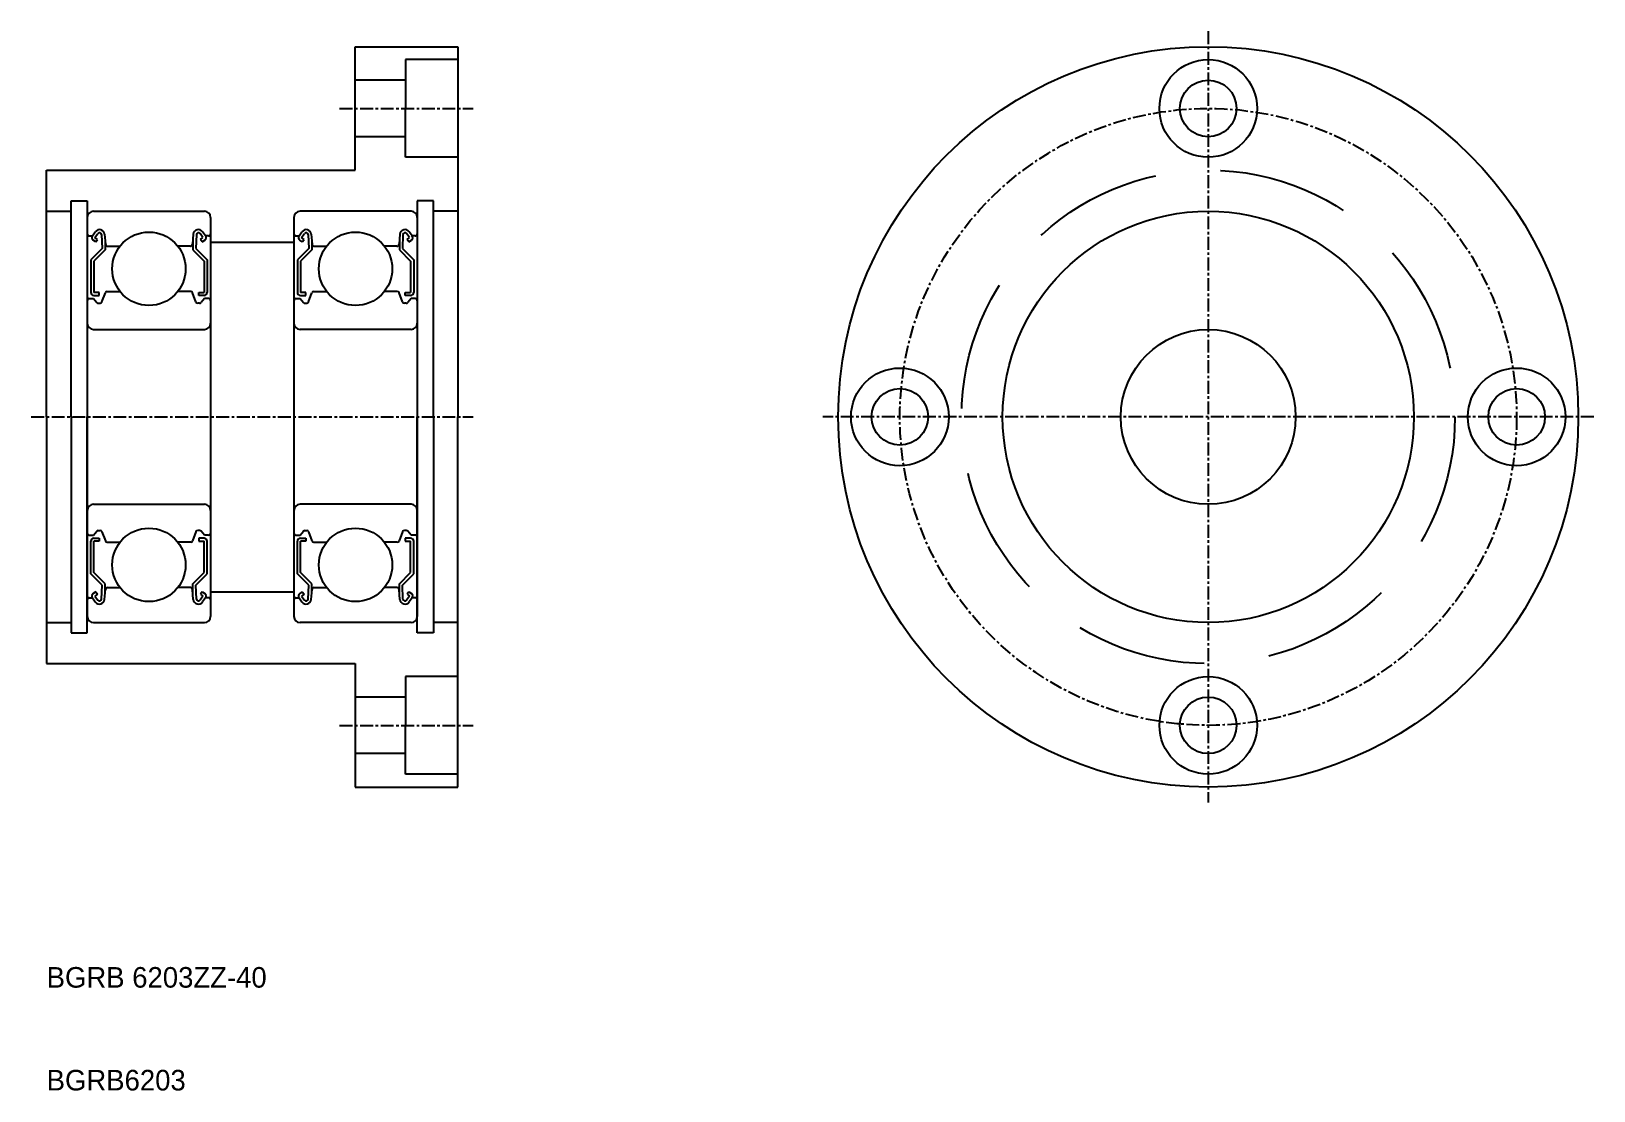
# Model space of a CAD drawing. Extents: x 86 to 238, y 43 to 146.
import ezdxf

# ---------------------------------------------------------------- set-up
doc = ezdxf.new("R2010")
doc.units = 0
doc.linetypes.add('CENTER', pattern=[2, 1.25, -0.25, 0.25, -0.25])
doc.linetypes.add('DASHED', pattern=[19.05, 12.7, -6.35])
doc.layers.get('0').update_dxf_attribs({"linetype": 'CONTINUOUS'})
doc.layers.add('CENTER', color=1, linetype='CENTER')

msp = doc.modelspace()

# ---------------------------------------------------------------- linework, layer by layer
for p, q in [((117.92, 144.38), (127.92, 144.38)), ((117.92, 132.38), (117.92, 144.38)), ((127.92, 144.38), (127.92, 108.38)), ((87.92, 108.38), (87.92, 132.38)), ((87.92, 132.38), (117.92, 132.38)), ((91.87, 127.78), (91.87, 88.98)), ((92.47, 128.38), (103.27, 128.38)), ((103.87, 127.78), (103.87, 88.98)), ((111.97, 127.78), (111.97, 88.98)), ((123.37, 128.38), (112.57, 128.38)), ((123.97, 127.78), (123.97, 88.98)), ((92.37, 125.98), (92.65, 126.38)), ((92.62, 125.81), (92.9, 126.21)), ((103.12, 125.81), (102.84, 126.21)), ((103.37, 125.98), (103.09, 126.38)), ((112.47, 125.98), (112.75, 126.38)), ((112.72, 125.81), (113, 126.21)), ((123.22, 125.81), (122.94, 126.21)), ((123.47, 125.98), (123.19, 126.38)), ((92.07, 125.98), (92.37, 125.98)), ((93.31, 124.76), (92.21, 123.66)), ((92.69, 125.39), (92.44, 125.56)), ((92.86, 125.64), (92.62, 125.81)), ((92.69, 125.39), (92.86, 125.64)), ((93.26, 126.1), (93.31, 124.76)), ((93.56, 126.14), (93.64, 125.16)), ((93.61, 125.5), (93.61, 124.63)), ((93.84, 124.98), (95.06, 124.98)), ((101.9, 124.98), (100.68, 124.98)), ((102.18, 126.14), (102.1, 125.16)), ((102.13, 125.5), (102.13, 124.63)), ((102.48, 126.1), (102.43, 124.76)), ((102.43, 124.76), (103.53, 123.66)), ((102.88, 125.64), (103.12, 125.81)), ((103.05, 125.39), (102.88, 125.64)), ((103.05, 125.39), (103.3, 125.56)), ((103.67, 125.98), (103.37, 125.98)), ((112.17, 125.98), (112.47, 125.98)), ((113.41, 124.76), (112.31, 123.66)), ((112.79, 125.39), (112.54, 125.56)), ((112.96, 125.64), (112.72, 125.81)), ((112.79, 125.39), (112.96, 125.64)), ((113.36, 126.1), (113.41, 124.76)), ((113.66, 126.14), (113.74, 125.16)), ((113.71, 125.5), (113.71, 124.63)), ((113.94, 124.98), (115.16, 124.98)), ((122, 124.98), (120.78, 124.98)), ((122.28, 126.14), (122.2, 125.16)), ((122.23, 125.5), (122.23, 124.63)), ((122.58, 126.1), (122.53, 124.76)), ((122.53, 124.76), (123.63, 123.66)), ((122.98, 125.64), (123.22, 125.81)), ((123.15, 125.39), (122.98, 125.64)), ((123.15, 125.39), (123.4, 125.56)), ((123.77, 125.98), (123.47, 125.98)), ((92.21, 123.66), (92.21, 120.48)), ((93.61, 124.63), (92.51, 123.53)), ((92.51, 123.53), (92.51, 120.48)), ((102.13, 124.63), (103.23, 123.53)), ((103.23, 123.53), (103.23, 120.48)), ((103.53, 123.66), (103.53, 120.48)), ((112.31, 123.66), (112.31, 120.48)), ((113.71, 124.63), (112.61, 123.53)), ((112.61, 123.53), (112.61, 120.48)), ((122.23, 124.63), (123.33, 123.53)), ((123.33, 123.53), (123.33, 120.48)), ((123.63, 123.66), (123.63, 120.48)), ((93.03, 120.48), (92.51, 120.48)), ((92.51, 120.18), (93.03, 120.18)), ((93.03, 120.18), (93.03, 120.48)), ((93.3, 119.56), (93.63, 120.45)), ((93.82, 120.58), (95.06, 120.58)), ((101.93, 120.58), (100.68, 120.58)), ((102.44, 119.56), (102.11, 120.45)), ((102.71, 120.48), (103.23, 120.48)), ((102.71, 120.18), (102.71, 120.48)), ((103.23, 120.18), (102.71, 120.18)), ((113.13, 120.48), (112.61, 120.48)), ((112.61, 120.18), (113.13, 120.18)), ((113.13, 120.18), (113.13, 120.48)), ((113.4, 119.56), (113.73, 120.45)), ((113.92, 120.58), (115.16, 120.58)), ((122.03, 120.58), (120.78, 120.58)), ((122.54, 119.56), (122.21, 120.45)), ((122.81, 120.18), (122.81, 120.48)), ((122.81, 120.48), (123.33, 120.48)), ((123.33, 120.18), (122.81, 120.18)), ((92.07, 119.88), (92.47, 119.88)), ((92.47, 119.88), (92.79, 119.5)), ((92.94, 119.43), (93.12, 119.43)), ((102.8, 119.43), (102.62, 119.43)), ((103.27, 119.88), (102.95, 119.5)), ((103.67, 119.88), (103.27, 119.88)), ((112.17, 119.88), (112.57, 119.88)), ((112.57, 119.88), (112.89, 119.5)), ((113.04, 119.43), (113.22, 119.43)), ((122.9, 119.43), (122.72, 119.43)), ((123.37, 119.88), (123.05, 119.5)), ((123.77, 119.88), (123.37, 119.88)), ((92.47, 116.88), (103.27, 116.88)), ((123.37, 116.88), (112.57, 116.88)), ((87.92, 108.38), (87.92, 84.38)), ((127.92, 72.38), (127.92, 108.38)), ((92.47, 99.88), (103.27, 99.88)), ((123.37, 99.88), (112.57, 99.88)), ((92.94, 97.33), (93.12, 97.33)), ((102.8, 97.33), (102.62, 97.33)), ((113.04, 97.33), (113.22, 97.33)), ((122.9, 97.33), (122.72, 97.33)), ((92.07, 96.88), (92.47, 96.88)), ((92.21, 93.11), (92.21, 96.28)), ((92.47, 96.88), (92.79, 97.26)), ((92.51, 96.58), (93.03, 96.58)), ((92.51, 93.23), (92.51, 96.28)), ((93.03, 96.28), (92.51, 96.28)), ((93.03, 96.58), (93.03, 96.28)), ((93.3, 97.2), (93.63, 96.31)), ((93.82, 96.18), (95.06, 96.18)), ((101.93, 96.18), (100.68, 96.18)), ((102.44, 97.2), (102.11, 96.31)), ((102.71, 96.58), (102.71, 96.28)), ((103.23, 96.58), (102.71, 96.58)), ((102.71, 96.28), (103.23, 96.28)), ((103.27, 96.88), (102.95, 97.26)), ((103.23, 93.23), (103.23, 96.28)), ((103.67, 96.88), (103.27, 96.88)), ((103.53, 93.11), (103.53, 96.28)), ((112.17, 96.88), (112.57, 96.88)), ((112.31, 93.11), (112.31, 96.28)), ((112.57, 96.88), (112.89, 97.26)), ((112.61, 96.58), (113.13, 96.58)), ((113.13, 96.28), (112.61, 96.28)), ((112.61, 93.23), (112.61, 96.28)), ((113.13, 96.58), (113.13, 96.28)), ((113.4, 97.2), (113.73, 96.31)), ((113.92, 96.18), (115.16, 96.18)), ((122.03, 96.18), (120.78, 96.18)), ((122.54, 97.2), (122.21, 96.31)), ((122.81, 96.58), (122.81, 96.28)), ((123.33, 96.58), (122.81, 96.58)), ((122.81, 96.28), (123.33, 96.28)), ((123.37, 96.88), (123.05, 97.26)), ((123.33, 93.23), (123.33, 96.28)), ((123.77, 96.88), (123.37, 96.88)), ((123.63, 93.11), (123.63, 96.28)), ((93.31, 92.01), (92.21, 93.11)), ((93.61, 92.13), (92.51, 93.23)), ((102.13, 92.13), (103.23, 93.23)), ((102.43, 92.01), (103.53, 93.11)), ((113.41, 92.01), (112.31, 93.11)), ((113.71, 92.13), (112.61, 93.23)), ((122.23, 92.13), (123.33, 93.23)), ((122.53, 92.01), (123.63, 93.11)), ((92.69, 91.37), (92.44, 91.2)), ((92.69, 91.37), (92.86, 91.13)), ((93.26, 90.66), (93.31, 92.01)), ((93.56, 90.63), (93.64, 91.6)), ((93.61, 91.26), (93.61, 92.13)), ((93.84, 91.78), (95.06, 91.78)), ((101.9, 91.78), (100.68, 91.78)), ((102.18, 90.63), (102.1, 91.6)), ((102.13, 91.26), (102.13, 92.13)), ((102.48, 90.66), (102.43, 92.01)), ((103.05, 91.37), (102.88, 91.13)), ((103.05, 91.37), (103.3, 91.2)), ((112.79, 91.37), (112.54, 91.2)), ((112.79, 91.37), (112.96, 91.13)), ((113.36, 90.66), (113.41, 92.01)), ((113.66, 90.63), (113.74, 91.6)), ((113.71, 91.26), (113.71, 92.13)), ((113.94, 91.78), (115.16, 91.78)), ((122, 91.78), (120.78, 91.78)), ((122.28, 90.63), (122.2, 91.6)), ((122.23, 91.26), (122.23, 92.13)), ((122.58, 90.66), (122.53, 92.01)), ((123.15, 91.37), (122.98, 91.13)), ((123.15, 91.37), (123.4, 91.2)), ((92.07, 90.78), (92.37, 90.78)), ((92.37, 90.78), (92.65, 90.39)), ((92.86, 91.13), (92.62, 90.95)), ((92.62, 90.95), (92.9, 90.55)), ((103.12, 90.95), (102.84, 90.55)), ((102.88, 91.13), (103.12, 90.95)), ((103.37, 90.78), (103.09, 90.39)), ((103.67, 90.78), (103.37, 90.78)), ((112.17, 90.78), (112.47, 90.78)), ((112.47, 90.78), (112.75, 90.39)), ((112.96, 91.13), (112.72, 90.95)), ((112.72, 90.95), (113, 90.55)), ((123.22, 90.95), (122.94, 90.55)), ((122.98, 91.13), (123.22, 90.95)), ((123.47, 90.78), (123.19, 90.39)), ((123.77, 90.78), (123.47, 90.78)), ((92.47, 88.38), (103.27, 88.38)), ((95.37, 88.38), (95.37, 88.38)), ((97.87, 88.38), (97.87, 88.38)), ((123.37, 88.38), (112.57, 88.38)), ((117.97, 88.38), (117.97, 88.38)), ((120.47, 88.38), (120.47, 88.38)), ((87.92, 84.38), (117.92, 84.38)), ((117.92, 84.38), (117.92, 72.38)), ((117.92, 72.38), (127.92, 72.38))]:
    msp.add_line(p, q)
at = {"color": 3, "linetype": 'DASHED'}
for p, q in [((127.92, 143.13), (122.82, 143.13)), ((122.82, 143.13), (122.82, 138.38)), ((122.82, 141.13), (117.92, 141.13)), ((122.82, 133.63), (122.82, 138.38)), ((122.82, 135.63), (117.92, 135.63)), ((127.92, 133.63), (122.82, 133.63)), ((127.92, 83.13), (122.82, 83.13)), ((122.82, 83.13), (122.82, 78.38)), ((122.82, 81.13), (117.92, 81.13)), ((122.82, 73.63), (122.82, 78.38)), ((122.82, 75.63), (117.92, 75.63)), ((127.92, 73.63), (122.82, 73.63))]:
    msp.add_line(p, q, dxfattribs=at)
at = {"color": 7, "linetype": 'CONTINUOUS'}
for p, q in [((90.29, 108.38), (90.29, 129.38)), ((90.29, 129.38), (91.87, 129.38)), ((91.87, 129.38), (91.87, 108.38)), ((123.97, 129.38), (123.97, 108.38)), ((125.55, 129.38), (123.97, 129.38)), ((125.55, 108.38), (125.55, 129.38)), ((87.92, 128.38), (90.29, 128.38)), ((127.92, 128.38), (125.55, 128.38)), ((103.87, 125.38), (111.97, 125.38)), ((90.29, 108.38), (90.29, 87.38)), ((91.87, 87.38), (91.87, 108.38)), ((123.97, 87.38), (123.97, 108.38)), ((125.55, 108.38), (125.55, 87.38)), ((103.87, 91.38), (111.97, 91.38)), ((87.92, 88.38), (90.29, 88.38)), ((127.92, 88.38), (125.55, 88.38)), ((90.29, 87.38), (91.87, 87.38)), ((125.55, 87.38), (123.97, 87.38))]:
    msp.add_line(p, q, dxfattribs=at)
for centre, radius in [((200.92, 108.38), 36), ((200.92, 138.38), 4.75), ((200.92, 138.38), 2.75), ((200.92, 108.38), 20), ((97.87, 122.78), 3.57), ((117.97, 122.78), 3.57), ((200.92, 108.38), 8.5), ((170.92, 108.38), 4.75), ((230.92, 108.38), 4.75), ((170.92, 108.38), 2.75), ((230.92, 108.38), 2.75), ((97.87, 93.98), 3.57), ((117.97, 93.98), 3.57), ((200.92, 78.38), 4.75), ((200.92, 78.38), 2.75)]:
    msp.add_circle(centre, radius)
at = {"color": 3, "linetype": 'DASHED'}
msp.add_circle((200.92, 108.38), 24, dxfattribs=at)
for centre, radius, start, end in [((92.47, 127.78), 0.6, 90, 180), ((103.27, 127.78), 0.6, 0, 90), ((112.57, 127.78), 0.6, 90, 180), ((123.37, 127.78), 0.6, 0, 90), ((92.07, 126.18), 0.2, 180, 270), ((93.06, 126.09), 0.5, 5.0652, 144.9367), ((93.06, 126.1), 0.2, 2.1311, 144.9356), ((102.68, 126.09), 0.5, 35.0633, 174.9348), ((102.68, 126.1), 0.2, 35.0644, 177.8689), ((103.67, 126.18), 0.2, 270, 0), ((112.17, 126.18), 0.2, 180, 270), ((113.16, 126.09), 0.5, 5.0652, 144.9367), ((113.16, 126.1), 0.2, 2.1311, 144.9356), ((122.78, 126.09), 0.5, 35.0633, 174.9348), ((122.78, 126.1), 0.2, 35.0644, 177.8689), ((123.77, 126.18), 0.2, 270, 0), ((92.62, 125.81), 0.3, 144.9367, 235.0393), ((93.84, 125.18), 0.2, 185.0652, 270), ((101.9, 125.18), 0.2, 270, 354.9348), ((103.13, 125.81), 0.3, 304.9607, 35.0633), ((112.72, 125.81), 0.3, 144.9367, 235.0393), ((113.94, 125.18), 0.2, 185.0652, 270), ((122, 125.18), 0.2, 270, 354.9348), ((123.23, 125.81), 0.3, 304.9607, 35.0633), ((92.51, 120.48), 0.3, 180, 270), ((93.82, 120.38), 0.2, 90, 159.9702), ((101.93, 120.38), 0.2, 20.0298, 90), ((103.23, 120.48), 0.3, 270, 0), ((112.61, 120.48), 0.3, 180, 270), ((113.92, 120.38), 0.2, 90, 159.9702), ((122.03, 120.38), 0.2, 20.0298, 90), ((123.33, 120.48), 0.3, 270, 0), ((92.07, 119.68), 0.2, 90, 180), ((92.94, 119.63), 0.2, 219.9992, 270), ((93.12, 119.63), 0.2, 270, 339.9702), ((102.62, 119.63), 0.2, 200.0298, 270), ((102.8, 119.63), 0.2, 270, 320.0008), ((103.67, 119.68), 0.2, 0, 90), ((112.17, 119.68), 0.2, 90, 180), ((113.04, 119.63), 0.2, 219.9992, 270), ((113.22, 119.63), 0.2, 270, 339.9702), ((122.72, 119.63), 0.2, 200.0298, 270), ((122.9, 119.63), 0.2, 270, 320.0008), ((123.77, 119.68), 0.2, 0, 90), ((92.47, 117.48), 0.6, 180, 270), ((103.27, 117.48), 0.6, 270, 0), ((112.57, 117.48), 0.6, 180, 270), ((123.37, 117.48), 0.6, 270, 0), ((92.47, 99.28), 0.6, 90, 180), ((103.27, 99.28), 0.6, 0, 90), ((112.57, 99.28), 0.6, 90, 180), ((123.37, 99.28), 0.6, 0, 90), ((92.94, 97.13), 0.2, 90, 140.0008), ((93.12, 97.13), 0.2, 20.0298, 90), ((102.62, 97.13), 0.2, 90, 159.9702), ((102.8, 97.13), 0.2, 39.9992, 90), ((113.04, 97.13), 0.2, 90, 140.0008), ((113.22, 97.13), 0.2, 20.0298, 90), ((122.72, 97.13), 0.2, 90, 159.9702), ((122.9, 97.13), 0.2, 39.9992, 90), ((92.07, 97.08), 0.2, 180, 270), ((92.51, 96.28), 0.3, 90, 180), ((93.82, 96.38), 0.2, 200.0298, 270), ((101.93, 96.38), 0.2, 270, 339.9702), ((103.23, 96.28), 0.3, 0, 90), ((103.67, 97.08), 0.2, 270, 0), ((112.17, 97.08), 0.2, 180, 270), ((112.61, 96.28), 0.3, 90, 180), ((113.92, 96.38), 0.2, 200.0298, 270), ((122.03, 96.38), 0.2, 270, 339.9702), ((123.33, 96.28), 0.3, 0, 90), ((123.77, 97.08), 0.2, 270, 0), ((92.62, 90.95), 0.3, 124.9607, 215.0633), ((93.84, 91.58), 0.2, 90, 174.9348), ((101.9, 91.58), 0.2, 5.0652, 90), ((103.13, 90.95), 0.3, 324.9367, 55.0393), ((112.72, 90.95), 0.3, 124.9607, 215.0633), ((113.94, 91.58), 0.2, 90, 174.9348), ((122, 91.58), 0.2, 5.0652, 90), ((123.23, 90.95), 0.3, 324.9367, 55.0393), ((92.07, 90.58), 0.2, 90, 180), ((93.06, 90.67), 0.5, 215.0633, 354.9348), ((93.06, 90.67), 0.2, 215.0644, 357.8689), ((102.68, 90.67), 0.5, 185.0652, 324.9367), ((102.68, 90.67), 0.2, 182.1311, 324.9356), ((103.67, 90.58), 0.2, 0, 90), ((112.17, 90.58), 0.2, 90, 180), ((113.16, 90.67), 0.5, 215.0633, 354.9348), ((113.16, 90.67), 0.2, 215.0644, 357.8689), ((122.78, 90.67), 0.5, 185.0652, 324.9367), ((122.78, 90.67), 0.2, 182.1311, 324.9356), ((123.77, 90.58), 0.2, 0, 90), ((92.47, 88.98), 0.6, 180, 270), ((103.27, 88.98), 0.6, 270, 0), ((112.57, 88.98), 0.6, 180, 270), ((123.37, 88.98), 0.6, 270, 0)]:
    msp.add_arc(centre, radius, start, end)
at = {"layer": 'CENTER'}
for p, q in [((200.92, 145.88), (200.92, 70.88)), ((116.42, 138.38), (129.42, 138.38)), ((86.42, 108.38), (129.42, 108.38)), ((238.42, 108.38), (163.42, 108.38)), ((116.42, 78.38), (129.42, 78.38))]:
    msp.add_line(p, q, dxfattribs=at)
msp.add_circle((200.92, 108.38), 30, dxfattribs=at)

# ---------------------------------------------------------------- texts
for s, p in [('BGRB 6203ZZ-40', (87.92, 52.87)), ('BGRB6203', (87.92, 42.87))]:
    msp.add_text(s, height=2).set_placement(p)

doc.saveas('drawing.dxf')
